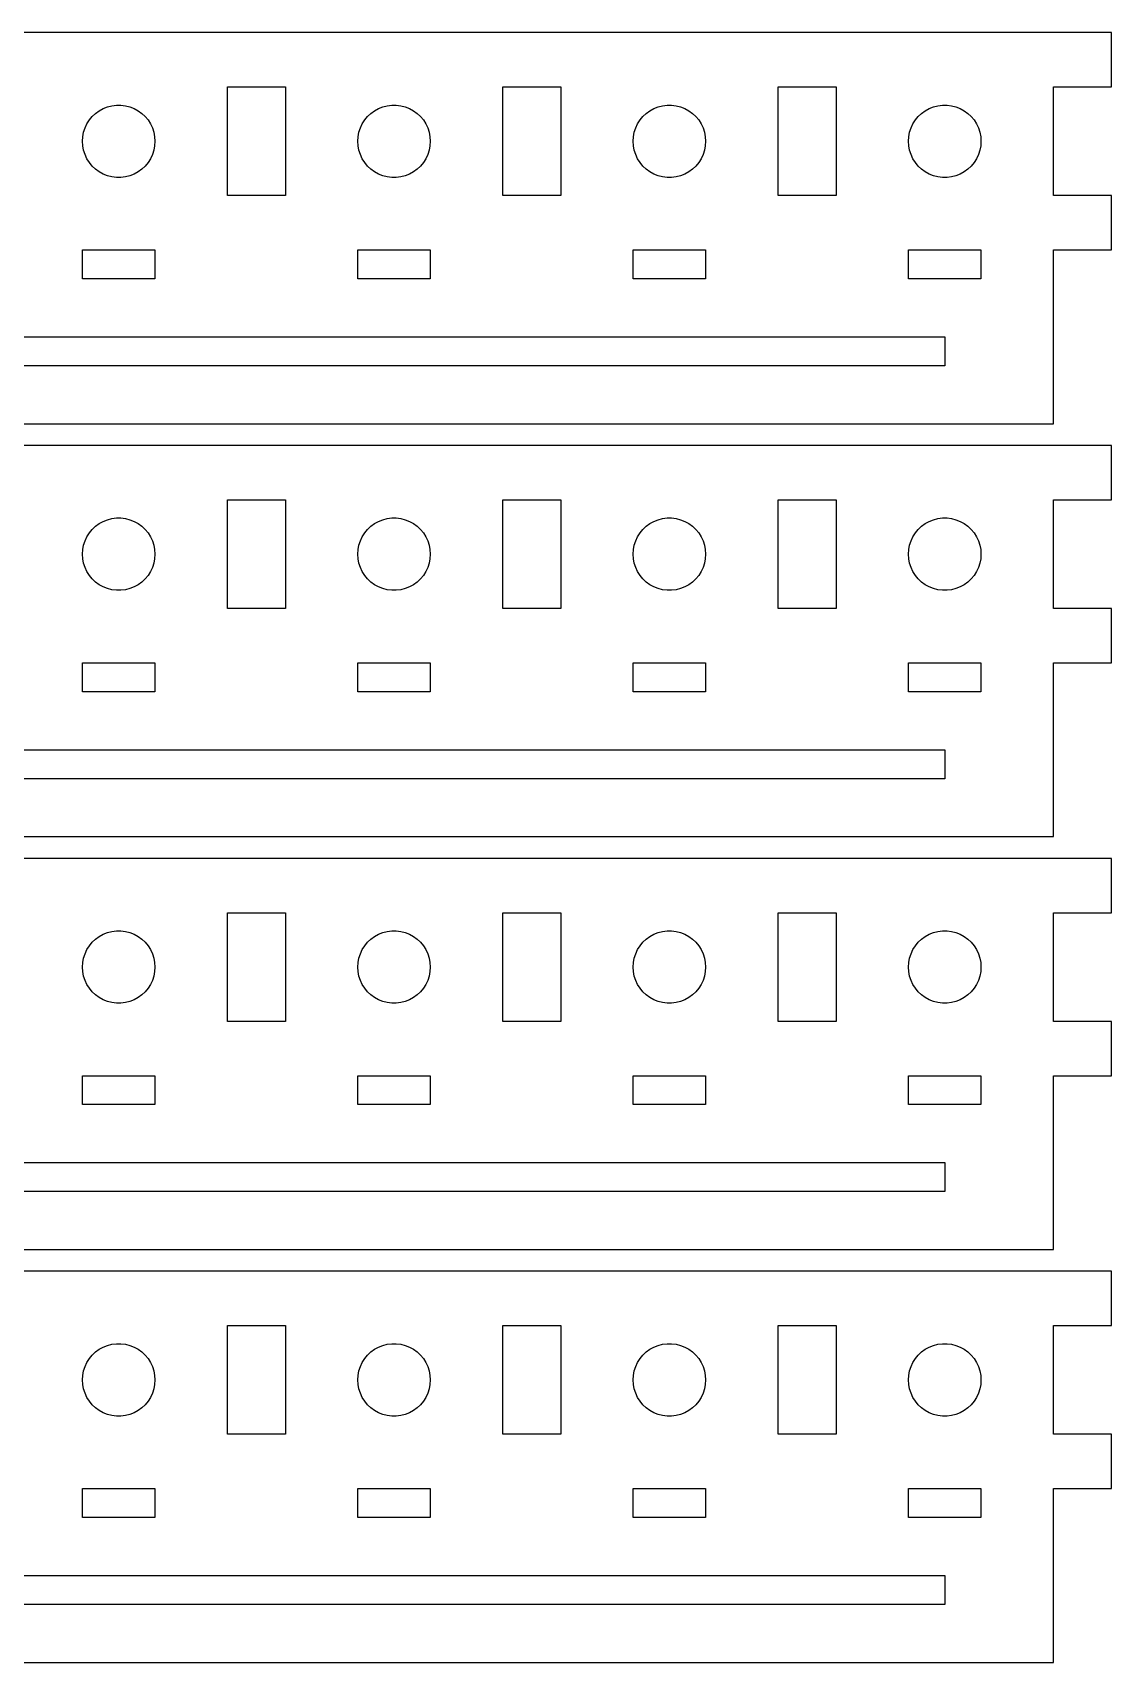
# Model space of a CAD drawing. Header units: metres. Extents: x -160 to 479, y -39 to 642.
# Drawn here: x 3.1 to 152, y 132 to 357 of the extents above; entities that cross this region are included whole.
import ezdxf

# ---------------------------------------------------------------- set-up
doc = ezdxf.new("R2010")
doc.units = ezdxf.units.M

msp = doc.modelspace()

# ---------------------------------------------------------------- linework, layer by layer
for p, q in [((152, 357), (-160, 357)), ((152, 349.5), (152, 357)), ((30, 334.5), (30, 349.5)), ((30, 349.5), (38, 349.5)), ((38, 349.5), (38, 334.5)), ((68, 334.5), (68, 349.5)), ((68, 349.5), (76, 349.5)), ((76, 349.5), (76, 334.5)), ((106, 334.5), (106, 349.5)), ((106, 349.5), (114, 349.5)), ((114, 349.5), (114, 334.5)), ((144, 334.5), (144, 349.5)), ((144, 349.5), (152, 349.5)), ((12.3209, 346.222), (12.8711, 346.524)), ((12.8711, 346.524), (13.4549, 346.755)), ((13.4549, 346.755), (14.0631, 346.911)), ((14.0631, 346.911), (14.686, 346.99)), ((14.686, 346.99), (15.3139, 346.99)), ((15.3139, 346.99), (15.9369, 346.911)), ((15.9369, 346.911), (16.5451, 346.755)), ((16.5451, 346.755), (17.1289, 346.524)), ((17.1289, 346.524), (17.6791, 346.222)), ((50.3209, 346.222), (50.8711, 346.524)), ((50.8711, 346.524), (51.4549, 346.755)), ((51.4549, 346.755), (52.0631, 346.911)), ((52.0631, 346.911), (52.686, 346.99)), ((52.686, 346.99), (53.3139, 346.99)), ((53.3139, 346.99), (53.9369, 346.911)), ((53.9369, 346.911), (54.5451, 346.755)), ((54.5451, 346.755), (55.1289, 346.524)), ((55.1289, 346.524), (55.6791, 346.222)), ((88.3209, 346.222), (88.8711, 346.524)), ((88.8711, 346.524), (89.4549, 346.755)), ((89.4549, 346.755), (90.0631, 346.911)), ((90.0631, 346.911), (90.686, 346.99)), ((90.686, 346.99), (91.3139, 346.99)), ((91.3139, 346.99), (91.9369, 346.911)), ((91.9369, 346.911), (92.5451, 346.755)), ((92.5451, 346.755), (93.1289, 346.524)), ((93.1289, 346.524), (93.6791, 346.222)), ((126.321, 346.222), (126.871, 346.524)), ((126.871, 346.524), (127.455, 346.755)), ((127.455, 346.755), (128.063, 346.911)), ((128.063, 346.911), (128.686, 346.99)), ((128.686, 346.99), (129.314, 346.99)), ((129.314, 346.99), (129.937, 346.911)), ((129.937, 346.911), (130.545, 346.755)), ((130.545, 346.755), (131.129, 346.524)), ((131.129, 346.524), (131.679, 346.222)), ((10.3511, 343.841), (10.6185, 344.409)), ((10.6185, 344.409), (10.9549, 344.939)), ((10.9549, 344.939), (11.3551, 345.423)), ((11.3551, 345.423), (11.8129, 345.853)), ((11.8129, 345.853), (12.3209, 346.222)), ((17.6791, 346.222), (18.1871, 345.853)), ((18.1871, 345.853), (18.6448, 345.423)), ((18.6448, 345.423), (19.0451, 344.939)), ((19.0451, 344.939), (19.3815, 344.409)), ((19.3815, 344.409), (19.6489, 343.841)), ((48.3511, 343.841), (48.6185, 344.409)), ((48.6185, 344.409), (48.9549, 344.939)), ((48.9549, 344.939), (49.3551, 345.423)), ((49.3551, 345.423), (49.8129, 345.853)), ((49.8129, 345.853), (50.3209, 346.222)), ((55.6791, 346.222), (56.1871, 345.853)), ((56.1871, 345.853), (56.6448, 345.423)), ((56.6448, 345.423), (57.0451, 344.939)), ((57.0451, 344.939), (57.3815, 344.409)), ((57.3815, 344.409), (57.6489, 343.841)), ((86.3511, 343.841), (86.6185, 344.409)), ((86.6185, 344.409), (86.9549, 344.939)), ((86.9549, 344.939), (87.3551, 345.423)), ((87.3551, 345.423), (87.8129, 345.853)), ((87.8129, 345.853), (88.3209, 346.222)), ((93.6791, 346.222), (94.1871, 345.853)), ((94.1871, 345.853), (94.6448, 345.423)), ((94.6448, 345.423), (95.0451, 344.939)), ((95.0451, 344.939), (95.3815, 344.409)), ((95.3815, 344.409), (95.6489, 343.841)), ((124.351, 343.841), (124.618, 344.409)), ((124.618, 344.409), (124.955, 344.939)), ((124.955, 344.939), (125.355, 345.423)), ((125.355, 345.423), (125.813, 345.853)), ((125.813, 345.853), (126.321, 346.222)), ((131.679, 346.222), (132.187, 345.853)), ((132.187, 345.853), (132.645, 345.423)), ((132.645, 345.423), (133.045, 344.939)), ((133.045, 344.939), (133.382, 344.409)), ((133.382, 344.409), (133.649, 343.841)), ((10, 342), (10.0394, 342.627)), ((10.0394, 341.373), (10, 342)), ((10.0394, 342.627), (10.1571, 343.243)), ((10.1571, 343.243), (10.3511, 343.841)), ((19.6489, 343.841), (19.8429, 343.243)), ((19.8429, 343.243), (19.9606, 342.627)), ((19.9606, 342.627), (20, 342)), ((20, 342), (19.9606, 341.373)), ((48, 342), (48.0394, 342.627)), ((48.0394, 341.373), (48, 342)), ((48.0394, 342.627), (48.1571, 343.243)), ((48.1571, 343.243), (48.3511, 343.841)), ((57.6489, 343.841), (57.8429, 343.243)), ((57.8429, 343.243), (57.9606, 342.627)), ((57.9606, 342.627), (58, 342)), ((58, 342), (57.9606, 341.373)), ((86, 342), (86.0394, 342.627)), ((86.0394, 341.373), (86, 342)), ((86.0394, 342.627), (86.1571, 343.243)), ((86.1571, 343.243), (86.3511, 343.841)), ((95.6489, 343.841), (95.8429, 343.243)), ((95.8429, 343.243), (95.9606, 342.627)), ((95.9606, 342.627), (96, 342)), ((96, 342), (95.9606, 341.373)), ((124, 342), (124.039, 342.627)), ((124.039, 341.373), (124, 342)), ((124.039, 342.627), (124.157, 343.243)), ((124.157, 343.243), (124.351, 343.841)), ((133.649, 343.841), (133.843, 343.243)), ((133.843, 343.243), (133.961, 342.627)), ((133.961, 342.627), (134, 342)), ((134, 342), (133.961, 341.373)), ((10.1571, 340.757), (10.0394, 341.373)), ((10.3511, 340.159), (10.1571, 340.757)), ((10.6185, 339.591), (10.3511, 340.159)), ((19.6489, 340.159), (19.3815, 339.591)), ((19.8429, 340.757), (19.6489, 340.159)), ((19.9606, 341.373), (19.8429, 340.757)), ((48.1571, 340.757), (48.0394, 341.373)), ((48.3511, 340.159), (48.1571, 340.757)), ((48.6185, 339.591), (48.3511, 340.159)), ((57.6489, 340.159), (57.3815, 339.591)), ((57.8429, 340.757), (57.6489, 340.159)), ((57.9606, 341.373), (57.8429, 340.757)), ((86.1571, 340.757), (86.0394, 341.373)), ((86.3511, 340.159), (86.1571, 340.757)), ((86.6185, 339.591), (86.3511, 340.159)), ((95.6489, 340.159), (95.3815, 339.591)), ((95.8429, 340.757), (95.6489, 340.159)), ((95.9606, 341.373), (95.8429, 340.757)), ((124.157, 340.757), (124.039, 341.373)), ((124.351, 340.159), (124.157, 340.757)), ((124.618, 339.591), (124.351, 340.159)), ((133.649, 340.159), (133.382, 339.591)), ((133.843, 340.757), (133.649, 340.159)), ((133.961, 341.373), (133.843, 340.757)), ((10.9549, 339.061), (10.6185, 339.591)), ((11.3551, 338.577), (10.9549, 339.061)), ((11.8129, 338.147), (11.3551, 338.577)), ((12.3209, 337.778), (11.8129, 338.147)), ((12.8711, 337.476), (12.3209, 337.778)), ((17.6791, 337.778), (17.1289, 337.476)), ((18.1871, 338.147), (17.6791, 337.778)), ((18.6448, 338.577), (18.1871, 338.147)), ((19.0451, 339.061), (18.6448, 338.577)), ((19.3815, 339.591), (19.0451, 339.061)), ((48.9549, 339.061), (48.6185, 339.591)), ((49.3551, 338.577), (48.9549, 339.061)), ((49.8129, 338.147), (49.3551, 338.577)), ((50.3209, 337.778), (49.8129, 338.147)), ((50.8711, 337.476), (50.3209, 337.778)), ((55.6791, 337.778), (55.1289, 337.476)), ((56.1871, 338.147), (55.6791, 337.778)), ((56.6448, 338.577), (56.1871, 338.147)), ((57.0451, 339.061), (56.6448, 338.577)), ((57.3815, 339.591), (57.0451, 339.061)), ((86.9549, 339.061), (86.6185, 339.591)), ((87.3551, 338.577), (86.9549, 339.061)), ((87.8129, 338.147), (87.3551, 338.577)), ((88.3209, 337.778), (87.8129, 338.147)), ((88.8711, 337.476), (88.3209, 337.778)), ((93.6791, 337.778), (93.1289, 337.476)), ((94.1871, 338.147), (93.6791, 337.778)), ((94.6448, 338.577), (94.1871, 338.147)), ((95.0451, 339.061), (94.6448, 338.577)), ((95.3815, 339.591), (95.0451, 339.061)), ((124.955, 339.061), (124.618, 339.591)), ((125.355, 338.577), (124.955, 339.061)), ((125.813, 338.147), (125.355, 338.577)), ((126.321, 337.778), (125.813, 338.147)), ((126.871, 337.476), (126.321, 337.778)), ((131.679, 337.778), (131.129, 337.476)), ((132.187, 338.147), (131.679, 337.778)), ((132.645, 338.577), (132.187, 338.147)), ((133.045, 339.061), (132.645, 338.577)), ((133.382, 339.591), (133.045, 339.061)), ((13.4549, 337.245), (12.8711, 337.476)), ((14.0631, 337.089), (13.4549, 337.245)), ((14.686, 337.01), (14.0631, 337.089)), ((15.3139, 337.01), (14.686, 337.01)), ((15.9369, 337.089), (15.3139, 337.01)), ((16.5451, 337.245), (15.9369, 337.089)), ((17.1289, 337.476), (16.5451, 337.245)), ((51.4549, 337.245), (50.8711, 337.476)), ((52.0631, 337.089), (51.4549, 337.245)), ((52.686, 337.01), (52.0631, 337.089)), ((53.3139, 337.01), (52.686, 337.01)), ((53.9369, 337.089), (53.3139, 337.01)), ((54.5451, 337.245), (53.9369, 337.089)), ((55.1289, 337.476), (54.5451, 337.245)), ((89.4549, 337.245), (88.8711, 337.476)), ((90.0631, 337.089), (89.4549, 337.245)), ((90.686, 337.01), (90.0631, 337.089)), ((91.3139, 337.01), (90.686, 337.01)), ((91.9369, 337.089), (91.3139, 337.01)), ((92.5451, 337.245), (91.9369, 337.089)), ((93.1289, 337.476), (92.5451, 337.245)), ((127.455, 337.245), (126.871, 337.476)), ((128.063, 337.089), (127.455, 337.245)), ((128.686, 337.01), (128.063, 337.089)), ((129.314, 337.01), (128.686, 337.01)), ((129.937, 337.089), (129.314, 337.01)), ((130.545, 337.245), (129.937, 337.089)), ((131.129, 337.476), (130.545, 337.245)), ((38, 334.5), (30, 334.5)), ((76, 334.5), (68, 334.5)), ((114, 334.5), (106, 334.5)), ((152, 334.5), (144, 334.5)), ((152, 327), (152, 334.5)), ((10, 323), (10, 327)), ((10, 327), (20, 327)), ((20, 327), (20, 323)), ((48, 323), (48, 327)), ((48, 327), (58, 327)), ((58, 327), (58, 323)), ((86, 323), (86, 327)), ((86, 327), (96, 327)), ((96, 327), (96, 323)), ((124, 323), (124, 327)), ((124, 327), (134, 327)), ((134, 327), (134, 323)), ((144, 327), (152, 327)), ((144, 303), (144, 327)), ((20, 323), (10, 323)), ((58, 323), (48, 323)), ((96, 323), (86, 323)), ((134, 323), (124, 323)), ((-137, 315), (129, 315)), ((129, 315), (129, 311)), ((129, 311), (-137, 311)), ((-152, 303), (144, 303)), ((152, 300), (-160, 300)), ((152, 292.5), (152, 300)), ((30, 277.5), (30, 292.5)), ((30, 292.5), (38, 292.5)), ((38, 292.5), (38, 277.5)), ((68, 277.5), (68, 292.5)), ((68, 292.5), (76, 292.5)), ((76, 292.5), (76, 277.5)), ((106, 277.5), (106, 292.5)), ((106, 292.5), (114, 292.5)), ((114, 292.5), (114, 277.5)), ((144, 277.5), (144, 292.5)), ((144, 292.5), (152, 292.5)), ((10.9549, 287.939), (11.3551, 288.423)), ((11.3551, 288.423), (11.8129, 288.853)), ((11.8129, 288.853), (12.3209, 289.222)), ((12.3209, 289.222), (12.8711, 289.524)), ((12.8711, 289.524), (13.4549, 289.755)), ((13.4549, 289.755), (14.0631, 289.911)), ((14.0631, 289.911), (14.686, 289.99)), ((14.686, 289.99), (15.3139, 289.99)), ((15.3139, 289.99), (15.9369, 289.911)), ((15.9369, 289.911), (16.5451, 289.755)), ((16.5451, 289.755), (17.1289, 289.524)), ((17.1289, 289.524), (17.6791, 289.222)), ((17.6791, 289.222), (18.1871, 288.853)), ((18.1871, 288.853), (18.6448, 288.423)), ((18.6448, 288.423), (19.0451, 287.939)), ((48.9549, 287.939), (49.3551, 288.423)), ((49.3551, 288.423), (49.8129, 288.853)), ((49.8129, 288.853), (50.3209, 289.222)), ((50.3209, 289.222), (50.8711, 289.524)), ((50.8711, 289.524), (51.4549, 289.755)), ((51.4549, 289.755), (52.0631, 289.911)), ((52.0631, 289.911), (52.686, 289.99)), ((52.686, 289.99), (53.3139, 289.99)), ((53.3139, 289.99), (53.9369, 289.911)), ((53.9369, 289.911), (54.5451, 289.755)), ((54.5451, 289.755), (55.1289, 289.524)), ((55.1289, 289.524), (55.6791, 289.222)), ((55.6791, 289.222), (56.1871, 288.853)), ((56.1871, 288.853), (56.6448, 288.423)), ((56.6448, 288.423), (57.0451, 287.939)), ((86.9549, 287.939), (87.3551, 288.423)), ((87.3551, 288.423), (87.8129, 288.853)), ((87.8129, 288.853), (88.3209, 289.222)), ((88.3209, 289.222), (88.8711, 289.524)), ((88.8711, 289.524), (89.4549, 289.755)), ((89.4549, 289.755), (90.0631, 289.911)), ((90.0631, 289.911), (90.686, 289.99)), ((90.686, 289.99), (91.3139, 289.99)), ((91.3139, 289.99), (91.9369, 289.911)), ((91.9369, 289.911), (92.5451, 289.755)), ((92.5451, 289.755), (93.1289, 289.524)), ((93.1289, 289.524), (93.6791, 289.222)), ((93.6791, 289.222), (94.1871, 288.853)), ((94.1871, 288.853), (94.6448, 288.423)), ((94.6448, 288.423), (95.0451, 287.939)), ((124.955, 287.939), (125.355, 288.423)), ((125.355, 288.423), (125.813, 288.853)), ((125.813, 288.853), (126.321, 289.222)), ((126.321, 289.222), (126.871, 289.524)), ((126.871, 289.524), (127.455, 289.755)), ((127.455, 289.755), (128.063, 289.911)), ((128.063, 289.911), (128.686, 289.99)), ((128.686, 289.99), (129.314, 289.99)), ((129.314, 289.99), (129.937, 289.911)), ((129.937, 289.911), (130.545, 289.755)), ((130.545, 289.755), (131.129, 289.524)), ((131.129, 289.524), (131.679, 289.222)), ((131.679, 289.222), (132.187, 288.853)), ((132.187, 288.853), (132.645, 288.423)), ((132.645, 288.423), (133.045, 287.939)), ((10.0394, 285.627), (10.1571, 286.243)), ((10.1571, 286.243), (10.3511, 286.841)), ((10.3511, 286.841), (10.6185, 287.409)), ((10.6185, 287.409), (10.9549, 287.939)), ((19.0451, 287.939), (19.3815, 287.409)), ((19.3815, 287.409), (19.6489, 286.841)), ((19.6489, 286.841), (19.8429, 286.243)), ((19.8429, 286.243), (19.9606, 285.627)), ((48.0394, 285.627), (48.1571, 286.243)), ((48.1571, 286.243), (48.3511, 286.841)), ((48.3511, 286.841), (48.6185, 287.409)), ((48.6185, 287.409), (48.9549, 287.939)), ((57.0451, 287.939), (57.3815, 287.409)), ((57.3815, 287.409), (57.6489, 286.841)), ((57.6489, 286.841), (57.8429, 286.243)), ((57.8429, 286.243), (57.9606, 285.627)), ((86.0394, 285.627), (86.1571, 286.243)), ((86.1571, 286.243), (86.3511, 286.841)), ((86.3511, 286.841), (86.6185, 287.409)), ((86.6185, 287.409), (86.9549, 287.939)), ((95.0451, 287.939), (95.3815, 287.409)), ((95.3815, 287.409), (95.6489, 286.841)), ((95.6489, 286.841), (95.8429, 286.243)), ((95.8429, 286.243), (95.9606, 285.627)), ((124.039, 285.627), (124.157, 286.243)), ((124.157, 286.243), (124.351, 286.841)), ((124.351, 286.841), (124.618, 287.409)), ((124.618, 287.409), (124.955, 287.939)), ((133.045, 287.939), (133.382, 287.409)), ((133.382, 287.409), (133.649, 286.841)), ((133.649, 286.841), (133.843, 286.243)), ((133.843, 286.243), (133.961, 285.627)), ((10, 285), (10.0394, 285.627)), ((10.0394, 284.373), (10, 285)), ((10.1571, 283.757), (10.0394, 284.373)), ((10.3511, 283.159), (10.1571, 283.757)), ((19.8429, 283.757), (19.6489, 283.159)), ((19.9606, 284.373), (19.8429, 283.757)), ((19.9606, 285.627), (20, 285)), ((20, 285), (19.9606, 284.373)), ((48, 285), (48.0394, 285.627)), ((48.0394, 284.373), (48, 285)), ((48.1571, 283.757), (48.0394, 284.373)), ((48.3511, 283.159), (48.1571, 283.757)), ((57.8429, 283.757), (57.6489, 283.159)), ((57.9606, 284.373), (57.8429, 283.757)), ((57.9606, 285.627), (58, 285)), ((58, 285), (57.9606, 284.373)), ((86, 285), (86.0394, 285.627)), ((86.0394, 284.373), (86, 285)), ((86.1571, 283.757), (86.0394, 284.373)), ((86.3511, 283.159), (86.1571, 283.757)), ((95.8429, 283.757), (95.6489, 283.159)), ((95.9606, 284.373), (95.8429, 283.757)), ((95.9606, 285.627), (96, 285)), ((96, 285), (95.9606, 284.373)), ((124, 285), (124.039, 285.627)), ((124.039, 284.373), (124, 285)), ((124.157, 283.757), (124.039, 284.373)), ((124.351, 283.159), (124.157, 283.757)), ((133.843, 283.757), (133.649, 283.159)), ((133.961, 284.373), (133.843, 283.757)), ((133.961, 285.627), (134, 285)), ((134, 285), (133.961, 284.373)), ((10.6185, 282.591), (10.3511, 283.159)), ((10.9549, 282.061), (10.6185, 282.591)), ((11.3551, 281.577), (10.9549, 282.061)), ((11.8129, 281.147), (11.3551, 281.577)), ((18.6448, 281.577), (18.1871, 281.147)), ((19.0451, 282.061), (18.6448, 281.577)), ((19.3815, 282.591), (19.0451, 282.061)), ((19.6489, 283.159), (19.3815, 282.591)), ((48.6185, 282.591), (48.3511, 283.159)), ((48.9549, 282.061), (48.6185, 282.591)), ((49.3551, 281.577), (48.9549, 282.061)), ((49.8129, 281.147), (49.3551, 281.577)), ((56.6448, 281.577), (56.1871, 281.147)), ((57.0451, 282.061), (56.6448, 281.577)), ((57.3815, 282.591), (57.0451, 282.061)), ((57.6489, 283.159), (57.3815, 282.591)), ((86.6185, 282.591), (86.3511, 283.159)), ((86.9549, 282.061), (86.6185, 282.591)), ((87.3551, 281.577), (86.9549, 282.061)), ((87.8129, 281.147), (87.3551, 281.577)), ((94.6448, 281.577), (94.1871, 281.147)), ((95.0451, 282.061), (94.6448, 281.577)), ((95.3815, 282.591), (95.0451, 282.061)), ((95.6489, 283.159), (95.3815, 282.591)), ((124.618, 282.591), (124.351, 283.159)), ((124.955, 282.061), (124.618, 282.591)), ((125.355, 281.577), (124.955, 282.061)), ((125.813, 281.147), (125.355, 281.577)), ((132.645, 281.577), (132.187, 281.147)), ((133.045, 282.061), (132.645, 281.577)), ((133.382, 282.591), (133.045, 282.061)), ((133.649, 283.159), (133.382, 282.591)), ((12.3209, 280.778), (11.8129, 281.147)), ((12.8711, 280.476), (12.3209, 280.778)), ((13.4549, 280.245), (12.8711, 280.476)), ((14.0631, 280.089), (13.4549, 280.245)), ((14.686, 280.01), (14.0631, 280.089)), ((15.3139, 280.01), (14.686, 280.01)), ((15.9369, 280.089), (15.3139, 280.01)), ((16.5451, 280.245), (15.9369, 280.089)), ((17.1289, 280.476), (16.5451, 280.245)), ((17.6791, 280.778), (17.1289, 280.476)), ((18.1871, 281.147), (17.6791, 280.778)), ((50.3209, 280.778), (49.8129, 281.147)), ((50.8711, 280.476), (50.3209, 280.778)), ((51.4549, 280.245), (50.8711, 280.476)), ((52.0631, 280.089), (51.4549, 280.245)), ((52.686, 280.01), (52.0631, 280.089)), ((53.3139, 280.01), (52.686, 280.01)), ((53.9369, 280.089), (53.3139, 280.01)), ((54.5451, 280.245), (53.9369, 280.089)), ((55.1289, 280.476), (54.5451, 280.245)), ((55.6791, 280.778), (55.1289, 280.476)), ((56.1871, 281.147), (55.6791, 280.778)), ((88.3209, 280.778), (87.8129, 281.147)), ((88.8711, 280.476), (88.3209, 280.778)), ((89.4549, 280.245), (88.8711, 280.476)), ((90.0631, 280.089), (89.4549, 280.245)), ((90.686, 280.01), (90.0631, 280.089)), ((91.3139, 280.01), (90.686, 280.01)), ((91.9369, 280.089), (91.3139, 280.01)), ((92.5451, 280.245), (91.9369, 280.089)), ((93.1289, 280.476), (92.5451, 280.245)), ((93.6791, 280.778), (93.1289, 280.476)), ((94.1871, 281.147), (93.6791, 280.778)), ((126.321, 280.778), (125.813, 281.147)), ((126.871, 280.476), (126.321, 280.778)), ((127.455, 280.245), (126.871, 280.476)), ((128.063, 280.089), (127.455, 280.245)), ((128.686, 280.01), (128.063, 280.089)), ((129.314, 280.01), (128.686, 280.01)), ((129.937, 280.089), (129.314, 280.01)), ((130.545, 280.245), (129.937, 280.089)), ((131.129, 280.476), (130.545, 280.245)), ((131.679, 280.778), (131.129, 280.476)), ((132.187, 281.147), (131.679, 280.778)), ((38, 277.5), (30, 277.5)), ((76, 277.5), (68, 277.5)), ((114, 277.5), (106, 277.5)), ((152, 277.5), (144, 277.5)), ((152, 270), (152, 277.5)), ((10, 266), (10, 270)), ((10, 270), (20, 270)), ((20, 270), (20, 266)), ((48, 266), (48, 270)), ((48, 270), (58, 270)), ((58, 270), (58, 266)), ((86, 266), (86, 270)), ((86, 270), (96, 270)), ((96, 270), (96, 266)), ((124, 266), (124, 270)), ((124, 270), (134, 270)), ((134, 270), (134, 266)), ((144, 270), (152, 270)), ((144, 246), (144, 270)), ((20, 266), (10, 266)), ((58, 266), (48, 266)), ((96, 266), (86, 266)), ((134, 266), (124, 266)), ((-137, 258), (129, 258)), ((129, 258), (129, 254)), ((129, 254), (-137, 254)), ((-152, 246), (144, 246)), ((152, 243), (-160, 243)), ((152, 235.5), (152, 243)), ((30, 220.5), (30, 235.5)), ((30, 235.5), (38, 235.5)), ((38, 235.5), (38, 220.5)), ((68, 220.5), (68, 235.5)), ((68, 235.5), (76, 235.5)), ((76, 235.5), (76, 220.5)), ((106, 220.5), (106, 235.5)), ((106, 235.5), (114, 235.5)), ((114, 235.5), (114, 220.5)), ((144, 220.5), (144, 235.5)), ((144, 235.5), (152, 235.5)), ((11.3551, 231.423), (11.8129, 231.853)), ((11.8129, 231.853), (12.3209, 232.222)), ((12.3209, 232.222), (12.8711, 232.524)), ((12.8711, 232.524), (13.4549, 232.755)), ((13.4549, 232.755), (14.0631, 232.911)), ((14.0631, 232.911), (14.686, 232.99)), ((14.686, 232.99), (15.3139, 232.99)), ((15.3139, 232.99), (15.9369, 232.911)), ((15.9369, 232.911), (16.5451, 232.755)), ((16.5451, 232.755), (17.1289, 232.524)), ((17.1289, 232.524), (17.6791, 232.222)), ((17.6791, 232.222), (18.1871, 231.853)), ((18.1871, 231.853), (18.6448, 231.423)), ((49.3551, 231.423), (49.8129, 231.853)), ((49.8129, 231.853), (50.3209, 232.222)), ((50.3209, 232.222), (50.8711, 232.524)), ((50.8711, 232.524), (51.4549, 232.755)), ((51.4549, 232.755), (52.0631, 232.911)), ((52.0631, 232.911), (52.686, 232.99)), ((52.686, 232.99), (53.3139, 232.99)), ((53.3139, 232.99), (53.9369, 232.911)), ((53.9369, 232.911), (54.5451, 232.755)), ((54.5451, 232.755), (55.1289, 232.524)), ((55.1289, 232.524), (55.6791, 232.222)), ((55.6791, 232.222), (56.1871, 231.853)), ((56.1871, 231.853), (56.6448, 231.423)), ((87.3551, 231.423), (87.8129, 231.853)), ((87.8129, 231.853), (88.3209, 232.222)), ((88.3209, 232.222), (88.8711, 232.524)), ((88.8711, 232.524), (89.4549, 232.755)), ((89.4549, 232.755), (90.0631, 232.911)), ((90.0631, 232.911), (90.686, 232.99)), ((90.686, 232.99), (91.3139, 232.99)), ((91.3139, 232.99), (91.9369, 232.911)), ((91.9369, 232.911), (92.5451, 232.755)), ((92.5451, 232.755), (93.1289, 232.524)), ((93.1289, 232.524), (93.6791, 232.222)), ((93.6791, 232.222), (94.1871, 231.853)), ((94.1871, 231.853), (94.6448, 231.423)), ((125.355, 231.423), (125.813, 231.853)), ((125.813, 231.853), (126.321, 232.222)), ((126.321, 232.222), (126.871, 232.524)), ((126.871, 232.524), (127.455, 232.755)), ((127.455, 232.755), (128.063, 232.911)), ((128.063, 232.911), (128.686, 232.99)), ((128.686, 232.99), (129.314, 232.99)), ((129.314, 232.99), (129.937, 232.911)), ((129.937, 232.911), (130.545, 232.755)), ((130.545, 232.755), (131.129, 232.524)), ((131.129, 232.524), (131.679, 232.222)), ((131.679, 232.222), (132.187, 231.853)), ((132.187, 231.853), (132.645, 231.423)), ((10.1571, 229.243), (10.3511, 229.841)), ((10.3511, 229.841), (10.6185, 230.409)), ((10.6185, 230.409), (10.9549, 230.939)), ((10.9549, 230.939), (11.3551, 231.423)), ((18.6448, 231.423), (19.0451, 230.939)), ((19.0451, 230.939), (19.3815, 230.409)), ((19.3815, 230.409), (19.6489, 229.841)), ((19.6489, 229.841), (19.8429, 229.243)), ((48.1571, 229.243), (48.3511, 229.841)), ((48.3511, 229.841), (48.6185, 230.409)), ((48.6185, 230.409), (48.9549, 230.939)), ((48.9549, 230.939), (49.3551, 231.423)), ((56.6448, 231.423), (57.0451, 230.939)), ((57.0451, 230.939), (57.3815, 230.409)), ((57.3815, 230.409), (57.6489, 229.841)), ((57.6489, 229.841), (57.8429, 229.243)), ((86.1571, 229.243), (86.3511, 229.841)), ((86.3511, 229.841), (86.6185, 230.409)), ((86.6185, 230.409), (86.9549, 230.939)), ((86.9549, 230.939), (87.3551, 231.423)), ((94.6448, 231.423), (95.0451, 230.939)), ((95.0451, 230.939), (95.3815, 230.409)), ((95.3815, 230.409), (95.6489, 229.841)), ((95.6489, 229.841), (95.8429, 229.243)), ((124.157, 229.243), (124.351, 229.841)), ((124.351, 229.841), (124.618, 230.409)), ((124.618, 230.409), (124.955, 230.939)), ((124.955, 230.939), (125.355, 231.423)), ((132.645, 231.423), (133.045, 230.939)), ((133.045, 230.939), (133.382, 230.409)), ((133.382, 230.409), (133.649, 229.841)), ((133.649, 229.841), (133.843, 229.243)), ((10, 228), (10.0394, 228.627)), ((10.0394, 227.373), (10, 228)), ((10.0394, 228.627), (10.1571, 229.243)), ((10.1571, 226.757), (10.0394, 227.373)), ((19.8429, 229.243), (19.9606, 228.627)), ((19.9606, 227.373), (19.8429, 226.757)), ((19.9606, 228.627), (20, 228)), ((20, 228), (19.9606, 227.373)), ((48, 228), (48.0394, 228.627)), ((48.0394, 227.373), (48, 228)), ((48.0394, 228.627), (48.1571, 229.243)), ((48.1571, 226.757), (48.0394, 227.373)), ((57.8429, 229.243), (57.9606, 228.627)), ((57.9606, 227.373), (57.8429, 226.757)), ((57.9606, 228.627), (58, 228)), ((58, 228), (57.9606, 227.373)), ((86, 228), (86.0394, 228.627)), ((86.0394, 227.373), (86, 228)), ((86.0394, 228.627), (86.1571, 229.243)), ((86.1571, 226.757), (86.0394, 227.373)), ((95.8429, 229.243), (95.9606, 228.627)), ((95.9606, 227.373), (95.8429, 226.757)), ((95.9606, 228.627), (96, 228)), ((96, 228), (95.9606, 227.373)), ((124, 228), (124.039, 228.627)), ((124.039, 227.373), (124, 228)), ((124.039, 228.627), (124.157, 229.243)), ((124.157, 226.757), (124.039, 227.373)), ((133.843, 229.243), (133.961, 228.627)), ((133.961, 227.373), (133.843, 226.757)), ((133.961, 228.627), (134, 228)), ((134, 228), (133.961, 227.373)), ((10.3511, 226.159), (10.1571, 226.757)), ((10.6185, 225.591), (10.3511, 226.159)), ((10.9549, 225.061), (10.6185, 225.591)), ((11.3551, 224.577), (10.9549, 225.061)), ((19.0451, 225.061), (18.6448, 224.577)), ((19.3815, 225.591), (19.0451, 225.061)), ((19.6489, 226.159), (19.3815, 225.591)), ((19.8429, 226.757), (19.6489, 226.159)), ((48.3511, 226.159), (48.1571, 226.757)), ((48.6185, 225.591), (48.3511, 226.159)), ((48.9549, 225.061), (48.6185, 225.591)), ((49.3551, 224.577), (48.9549, 225.061)), ((57.0451, 225.061), (56.6448, 224.577)), ((57.3815, 225.591), (57.0451, 225.061)), ((57.6489, 226.159), (57.3815, 225.591)), ((57.8429, 226.757), (57.6489, 226.159)), ((86.3511, 226.159), (86.1571, 226.757)), ((86.6185, 225.591), (86.3511, 226.159)), ((86.9549, 225.061), (86.6185, 225.591)), ((87.3551, 224.577), (86.9549, 225.061)), ((95.0451, 225.061), (94.6448, 224.577)), ((95.3815, 225.591), (95.0451, 225.061)), ((95.6489, 226.159), (95.3815, 225.591)), ((95.8429, 226.757), (95.6489, 226.159)), ((124.351, 226.159), (124.157, 226.757)), ((124.618, 225.591), (124.351, 226.159)), ((124.955, 225.061), (124.618, 225.591)), ((125.355, 224.577), (124.955, 225.061)), ((133.045, 225.061), (132.645, 224.577)), ((133.382, 225.591), (133.045, 225.061)), ((133.649, 226.159), (133.382, 225.591)), ((133.843, 226.757), (133.649, 226.159)), ((11.8129, 224.147), (11.3551, 224.577)), ((12.3209, 223.778), (11.8129, 224.147)), ((12.8711, 223.476), (12.3209, 223.778)), ((13.4549, 223.245), (12.8711, 223.476)), ((14.0631, 223.089), (13.4549, 223.245)), ((14.686, 223.01), (14.0631, 223.089)), ((15.3139, 223.01), (14.686, 223.01)), ((15.9369, 223.089), (15.3139, 223.01)), ((16.5451, 223.245), (15.9369, 223.089)), ((17.1289, 223.476), (16.5451, 223.245)), ((17.6791, 223.778), (17.1289, 223.476)), ((18.1871, 224.147), (17.6791, 223.778)), ((18.6448, 224.577), (18.1871, 224.147)), ((49.8129, 224.147), (49.3551, 224.577)), ((50.3209, 223.778), (49.8129, 224.147)), ((50.8711, 223.476), (50.3209, 223.778)), ((51.4549, 223.245), (50.8711, 223.476)), ((52.0631, 223.089), (51.4549, 223.245)), ((52.686, 223.01), (52.0631, 223.089)), ((53.3139, 223.01), (52.686, 223.01)), ((53.9369, 223.089), (53.3139, 223.01)), ((54.5451, 223.245), (53.9369, 223.089)), ((55.1289, 223.476), (54.5451, 223.245)), ((55.6791, 223.778), (55.1289, 223.476)), ((56.1871, 224.147), (55.6791, 223.778)), ((56.6448, 224.577), (56.1871, 224.147)), ((87.8129, 224.147), (87.3551, 224.577)), ((88.3209, 223.778), (87.8129, 224.147)), ((88.8711, 223.476), (88.3209, 223.778)), ((89.4549, 223.245), (88.8711, 223.476)), ((90.0631, 223.089), (89.4549, 223.245)), ((90.686, 223.01), (90.0631, 223.089)), ((91.3139, 223.01), (90.686, 223.01)), ((91.9369, 223.089), (91.3139, 223.01)), ((92.5451, 223.245), (91.9369, 223.089)), ((93.1289, 223.476), (92.5451, 223.245)), ((93.6791, 223.778), (93.1289, 223.476)), ((94.1871, 224.147), (93.6791, 223.778)), ((94.6448, 224.577), (94.1871, 224.147)), ((125.813, 224.147), (125.355, 224.577)), ((126.321, 223.778), (125.813, 224.147)), ((126.871, 223.476), (126.321, 223.778)), ((127.455, 223.245), (126.871, 223.476)), ((128.063, 223.089), (127.455, 223.245)), ((128.686, 223.01), (128.063, 223.089)), ((129.314, 223.01), (128.686, 223.01)), ((129.937, 223.089), (129.314, 223.01)), ((130.545, 223.245), (129.937, 223.089)), ((131.129, 223.476), (130.545, 223.245)), ((131.679, 223.778), (131.129, 223.476)), ((132.187, 224.147), (131.679, 223.778)), ((132.645, 224.577), (132.187, 224.147)), ((38, 220.5), (30, 220.5)), ((76, 220.5), (68, 220.5)), ((114, 220.5), (106, 220.5)), ((152, 220.5), (144, 220.5)), ((152, 213), (152, 220.5)), ((10, 209), (10, 213)), ((10, 213), (20, 213)), ((20, 213), (20, 209)), ((48, 209), (48, 213)), ((48, 213), (58, 213)), ((58, 213), (58, 209)), ((86, 209), (86, 213)), ((86, 213), (96, 213)), ((96, 213), (96, 209)), ((124, 209), (124, 213)), ((124, 213), (134, 213)), ((134, 213), (134, 209)), ((144, 213), (152, 213)), ((144, 189), (144, 213)), ((20, 209), (10, 209)), ((58, 209), (48, 209)), ((96, 209), (86, 209)), ((134, 209), (124, 209)), ((-137, 201), (129, 201)), ((129, 201), (129, 197)), ((129, 197), (-137, 197)), ((-152, 189), (144, 189)), ((152, 186), (-160, 186)), ((152, 178.5), (152, 186)), ((30, 163.5), (30, 178.5)), ((30, 178.5), (38, 178.5)), ((38, 178.5), (38, 163.5)), ((68, 163.5), (68, 178.5)), ((68, 178.5), (76, 178.5)), ((76, 178.5), (76, 163.5)), ((106, 163.5), (106, 178.5)), ((106, 178.5), (114, 178.5)), ((114, 178.5), (114, 163.5)), ((144, 163.5), (144, 178.5)), ((144, 178.5), (152, 178.5)), ((12.3209, 175.222), (12.8711, 175.524)), ((12.8711, 175.524), (13.4549, 175.755)), ((13.4549, 175.755), (14.0631, 175.911)), ((14.0631, 175.911), (14.686, 175.99)), ((14.686, 175.99), (15.3139, 175.99)), ((15.3139, 175.99), (15.9369, 175.911)), ((15.9369, 175.911), (16.5451, 175.755)), ((16.5451, 175.755), (17.1289, 175.524)), ((17.1289, 175.524), (17.6791, 175.222)), ((50.3209, 175.222), (50.8711, 175.524)), ((50.8711, 175.524), (51.4549, 175.755)), ((51.4549, 175.755), (52.0631, 175.911)), ((52.0631, 175.911), (52.686, 175.99)), ((52.686, 175.99), (53.3139, 175.99)), ((53.3139, 175.99), (53.9369, 175.911)), ((53.9369, 175.911), (54.5451, 175.755)), ((54.5451, 175.755), (55.1289, 175.524)), ((55.1289, 175.524), (55.6791, 175.222)), ((88.3209, 175.222), (88.8711, 175.524)), ((88.8711, 175.524), (89.4549, 175.755)), ((89.4549, 175.755), (90.0631, 175.911)), ((90.0631, 175.911), (90.686, 175.99)), ((90.686, 175.99), (91.3139, 175.99)), ((91.3139, 175.99), (91.9369, 175.911)), ((91.9369, 175.911), (92.5451, 175.755)), ((92.5451, 175.755), (93.1289, 175.524)), ((93.1289, 175.524), (93.6791, 175.222)), ((126.321, 175.222), (126.871, 175.524)), ((126.871, 175.524), (127.455, 175.755)), ((127.455, 175.755), (128.063, 175.911)), ((128.063, 175.911), (128.686, 175.99)), ((128.686, 175.99), (129.314, 175.99)), ((129.314, 175.99), (129.937, 175.911)), ((129.937, 175.911), (130.545, 175.755)), ((130.545, 175.755), (131.129, 175.524)), ((131.129, 175.524), (131.679, 175.222)), ((10.3511, 172.841), (10.6185, 173.409)), ((10.6185, 173.409), (10.9549, 173.939)), ((10.9549, 173.939), (11.3551, 174.423)), ((11.3551, 174.423), (11.8129, 174.853)), ((11.8129, 174.853), (12.3209, 175.222)), ((17.6791, 175.222), (18.1871, 174.853)), ((18.1871, 174.853), (18.6448, 174.423)), ((18.6448, 174.423), (19.0451, 173.939)), ((19.0451, 173.939), (19.3815, 173.409)), ((19.3815, 173.409), (19.6489, 172.841)), ((48.3511, 172.841), (48.6185, 173.409)), ((48.6185, 173.409), (48.9549, 173.939)), ((48.9549, 173.939), (49.3551, 174.423)), ((49.3551, 174.423), (49.8129, 174.853)), ((49.8129, 174.853), (50.3209, 175.222)), ((55.6791, 175.222), (56.1871, 174.853)), ((56.1871, 174.853), (56.6448, 174.423)), ((56.6448, 174.423), (57.0451, 173.939)), ((57.0451, 173.939), (57.3815, 173.409)), ((57.3815, 173.409), (57.6489, 172.841)), ((86.3511, 172.841), (86.6185, 173.409)), ((86.6185, 173.409), (86.9549, 173.939)), ((86.9549, 173.939), (87.3551, 174.423)), ((87.3551, 174.423), (87.8129, 174.853)), ((87.8129, 174.853), (88.3209, 175.222)), ((93.6791, 175.222), (94.1871, 174.853)), ((94.1871, 174.853), (94.6448, 174.423)), ((94.6448, 174.423), (95.0451, 173.939)), ((95.0451, 173.939), (95.3815, 173.409)), ((95.3815, 173.409), (95.6489, 172.841)), ((124.351, 172.841), (124.618, 173.409)), ((124.618, 173.409), (124.955, 173.939)), ((124.955, 173.939), (125.355, 174.423)), ((125.355, 174.423), (125.813, 174.853)), ((125.813, 174.853), (126.321, 175.222)), ((131.679, 175.222), (132.187, 174.853)), ((132.187, 174.853), (132.645, 174.423)), ((132.645, 174.423), (133.045, 173.939)), ((133.045, 173.939), (133.382, 173.409)), ((133.382, 173.409), (133.649, 172.841)), ((10, 171), (10.0394, 171.627)), ((10.0394, 170.373), (10, 171)), ((10.0394, 171.627), (10.1571, 172.243)), ((10.1571, 172.243), (10.3511, 172.841)), ((19.6489, 172.841), (19.8429, 172.243)), ((19.8429, 172.243), (19.9606, 171.627)), ((19.9606, 171.627), (20, 171)), ((20, 171), (19.9606, 170.373)), ((48, 171), (48.0394, 171.627)), ((48.0394, 170.373), (48, 171)), ((48.0394, 171.627), (48.1571, 172.243)), ((48.1571, 172.243), (48.3511, 172.841)), ((57.6489, 172.841), (57.8429, 172.243)), ((57.8429, 172.243), (57.9606, 171.627)), ((57.9606, 171.627), (58, 171)), ((58, 171), (57.9606, 170.373)), ((86, 171), (86.0394, 171.627)), ((86.0394, 170.373), (86, 171)), ((86.0394, 171.627), (86.1571, 172.243)), ((86.1571, 172.243), (86.3511, 172.841)), ((95.6489, 172.841), (95.8429, 172.243)), ((95.8429, 172.243), (95.9606, 171.627)), ((95.9606, 171.627), (96, 171)), ((96, 171), (95.9606, 170.373)), ((124, 171), (124.039, 171.627)), ((124.039, 170.373), (124, 171)), ((124.039, 171.627), (124.157, 172.243)), ((124.157, 172.243), (124.351, 172.841)), ((133.649, 172.841), (133.843, 172.243)), ((133.843, 172.243), (133.961, 171.627)), ((133.961, 171.627), (134, 171)), ((134, 171), (133.961, 170.373)), ((10.1571, 169.757), (10.0394, 170.373)), ((10.3511, 169.159), (10.1571, 169.757)), ((10.6185, 168.591), (10.3511, 169.159)), ((19.6489, 169.159), (19.3815, 168.591)), ((19.8429, 169.757), (19.6489, 169.159)), ((19.9606, 170.373), (19.8429, 169.757)), ((48.1571, 169.757), (48.0394, 170.373)), ((48.3511, 169.159), (48.1571, 169.757)), ((48.6185, 168.591), (48.3511, 169.159)), ((57.6489, 169.159), (57.3815, 168.591)), ((57.8429, 169.757), (57.6489, 169.159)), ((57.9606, 170.373), (57.8429, 169.757)), ((86.1571, 169.757), (86.0394, 170.373)), ((86.3511, 169.159), (86.1571, 169.757)), ((86.6185, 168.591), (86.3511, 169.159)), ((95.6489, 169.159), (95.3815, 168.591)), ((95.8429, 169.757), (95.6489, 169.159)), ((95.9606, 170.373), (95.8429, 169.757)), ((124.157, 169.757), (124.039, 170.373)), ((124.351, 169.159), (124.157, 169.757)), ((124.618, 168.591), (124.351, 169.159)), ((133.649, 169.159), (133.382, 168.591)), ((133.843, 169.757), (133.649, 169.159)), ((133.961, 170.373), (133.843, 169.757)), ((10.9549, 168.061), (10.6185, 168.591)), ((11.3551, 167.577), (10.9549, 168.061)), ((11.8129, 167.147), (11.3551, 167.577)), ((12.3209, 166.778), (11.8129, 167.147)), ((12.8711, 166.476), (12.3209, 166.778)), ((17.6791, 166.778), (17.1289, 166.476)), ((18.1871, 167.147), (17.6791, 166.778)), ((18.6448, 167.577), (18.1871, 167.147)), ((19.0451, 168.061), (18.6448, 167.577)), ((19.3815, 168.591), (19.0451, 168.061)), ((48.9549, 168.061), (48.6185, 168.591)), ((49.3551, 167.577), (48.9549, 168.061)), ((49.8129, 167.147), (49.3551, 167.577)), ((50.3209, 166.778), (49.8129, 167.147)), ((50.8711, 166.476), (50.3209, 166.778)), ((55.6791, 166.778), (55.1289, 166.476)), ((56.1871, 167.147), (55.6791, 166.778)), ((56.6448, 167.577), (56.1871, 167.147)), ((57.0451, 168.061), (56.6448, 167.577)), ((57.3815, 168.591), (57.0451, 168.061)), ((86.9549, 168.061), (86.6185, 168.591)), ((87.3551, 167.577), (86.9549, 168.061)), ((87.8129, 167.147), (87.3551, 167.577)), ((88.3209, 166.778), (87.8129, 167.147)), ((88.8711, 166.476), (88.3209, 166.778)), ((93.6791, 166.778), (93.1289, 166.476)), ((94.1871, 167.147), (93.6791, 166.778)), ((94.6448, 167.577), (94.1871, 167.147)), ((95.0451, 168.061), (94.6448, 167.577)), ((95.3815, 168.591), (95.0451, 168.061)), ((124.955, 168.061), (124.618, 168.591)), ((125.355, 167.577), (124.955, 168.061)), ((125.813, 167.147), (125.355, 167.577)), ((126.321, 166.778), (125.813, 167.147)), ((126.871, 166.476), (126.321, 166.778)), ((131.679, 166.778), (131.129, 166.476)), ((132.187, 167.147), (131.679, 166.778)), ((132.645, 167.577), (132.187, 167.147)), ((133.045, 168.061), (132.645, 167.577)), ((133.382, 168.591), (133.045, 168.061)), ((13.4549, 166.245), (12.8711, 166.476)), ((14.0631, 166.089), (13.4549, 166.245)), ((14.686, 166.01), (14.0631, 166.089)), ((15.3139, 166.01), (14.686, 166.01)), ((15.9369, 166.089), (15.3139, 166.01)), ((16.5451, 166.245), (15.9369, 166.089)), ((17.1289, 166.476), (16.5451, 166.245)), ((51.4549, 166.245), (50.8711, 166.476)), ((52.0631, 166.089), (51.4549, 166.245)), ((52.686, 166.01), (52.0631, 166.089)), ((53.3139, 166.01), (52.686, 166.01)), ((53.9369, 166.089), (53.3139, 166.01)), ((54.5451, 166.245), (53.9369, 166.089)), ((55.1289, 166.476), (54.5451, 166.245)), ((89.4549, 166.245), (88.8711, 166.476)), ((90.0631, 166.089), (89.4549, 166.245)), ((90.686, 166.01), (90.0631, 166.089)), ((91.3139, 166.01), (90.686, 166.01)), ((91.9369, 166.089), (91.3139, 166.01)), ((92.5451, 166.245), (91.9369, 166.089)), ((93.1289, 166.476), (92.5451, 166.245)), ((127.455, 166.245), (126.871, 166.476)), ((128.063, 166.089), (127.455, 166.245)), ((128.686, 166.01), (128.063, 166.089)), ((129.314, 166.01), (128.686, 166.01)), ((129.937, 166.089), (129.314, 166.01)), ((130.545, 166.245), (129.937, 166.089)), ((131.129, 166.476), (130.545, 166.245)), ((38, 163.5), (30, 163.5)), ((76, 163.5), (68, 163.5)), ((114, 163.5), (106, 163.5)), ((152, 163.5), (144, 163.5)), ((152, 156), (152, 163.5)), ((10, 152), (10, 156)), ((10, 156), (20, 156)), ((20, 156), (20, 152)), ((48, 152), (48, 156)), ((48, 156), (58, 156)), ((58, 156), (58, 152)), ((86, 152), (86, 156)), ((86, 156), (96, 156)), ((96, 156), (96, 152)), ((124, 152), (124, 156)), ((124, 156), (134, 156)), ((134, 156), (134, 152)), ((144, 156), (152, 156)), ((144, 132), (144, 156)), ((20, 152), (10, 152)), ((58, 152), (48, 152)), ((96, 152), (86, 152)), ((134, 152), (124, 152)), ((-137, 144), (129, 144)), ((129, 144), (129, 140)), ((129, 140), (-137, 140)), ((-152, 132), (144, 132))]:
    msp.add_line(p, q)

doc.saveas('drawing.dxf')
